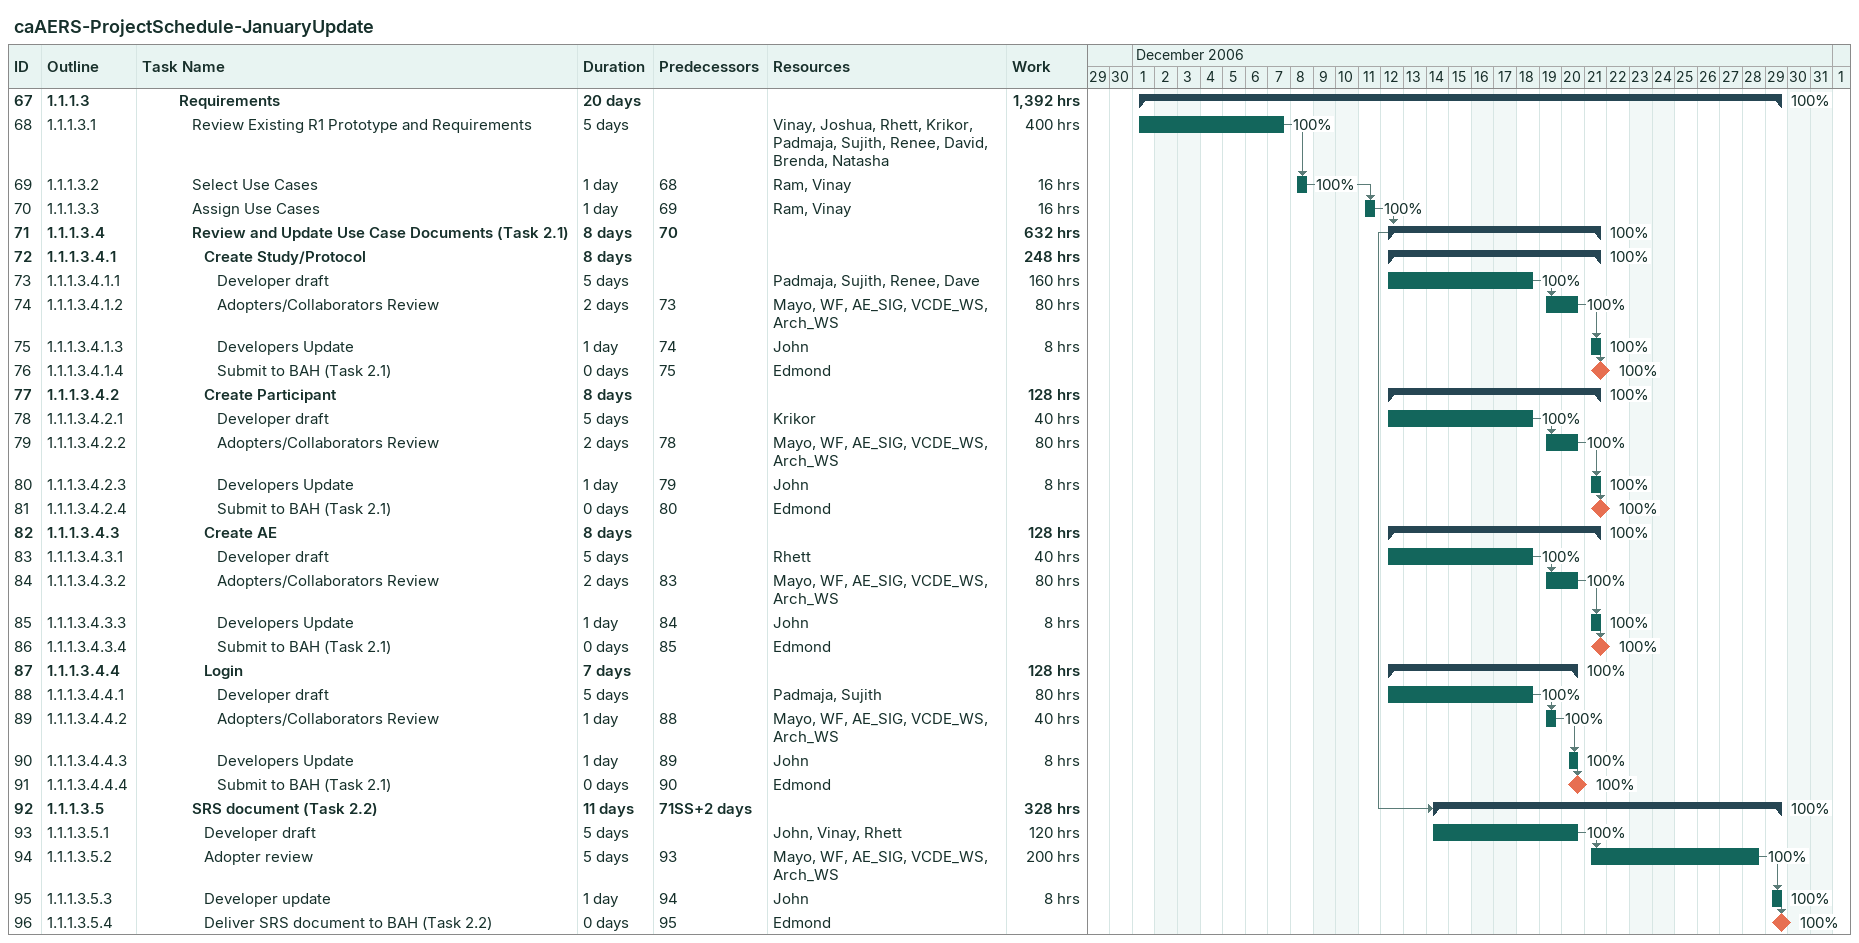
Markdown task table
caAERS-ProjectSchedule-JanuaryUpdate

| ID | WBS | Task | Duration | Start | Finish | Predecessors | Resources | % complete | Work (h) |
|---|---|---|---|---|---|---|---|---|---|
| 67 | 1.1.1.3 | **Requirements** | 20d | 2006-12-01 | 2006-12-29 |  |  | 100 | 1392 |
| 68 | 1.1.1.3.1 | Review Existing R1 Prototype and Requirements | 5d | 2006-12-01 | 2006-12-07 |  | Vinay, Joshua, Rhett, Krikor, Padmaja, Sujith, Renee, David, Brenda, Natasha | 100 | 400 |
| 69 | 1.1.1.3.2 | Select Use Cases | 1d | 2006-12-08 | 2006-12-08 | 68 | Ram, Vinay | 100 | 16 |
| 70 | 1.1.1.3.3 | Assign Use Cases | 1d | 2006-12-11 | 2006-12-11 | 69 | Ram, Vinay | 100 | 16 |
| 71 | 1.1.1.3.4 | **Review and Update Use Case Documents (Task 2.1)** | 8d | 2006-12-12 | 2006-12-21 | 70 |  | 100 | 632 |
| 72 | 1.1.1.3.4.1 | **Create Study/Protocol** | 8d | 2006-12-12 | 2006-12-21 |  |  | 100 | 248 |
| 73 | 1.1.1.3.4.1.1 | Developer draft | 5d | 2006-12-12 | 2006-12-18 |  | Padmaja, Sujith, Renee, Dave | 100 | 160 |
| 74 | 1.1.1.3.4.1.2 | Adopters/Collaborators Review | 2d | 2006-12-19 | 2006-12-20 | 73 | Mayo, WF, AE_SIG, VCDE_WS, Arch_WS | 100 | 80 |
| 75 | 1.1.1.3.4.1.3 | Developers Update | 1d | 2006-12-21 | 2006-12-21 | 74 | John | 100 | 8 |
| 76 | 1.1.1.3.4.1.4 | Submit to BAH (Task 2.1) | 0d | 2006-12-21 | 2006-12-21 | 75 | Edmond | 100 |  |
| 77 | 1.1.1.3.4.2 | **Create Participant** | 8d | 2006-12-12 | 2006-12-21 |  |  | 100 | 128 |
| 78 | 1.1.1.3.4.2.1 | Developer draft | 5d | 2006-12-12 | 2006-12-18 |  | Krikor | 100 | 40 |
| 79 | 1.1.1.3.4.2.2 | Adopters/Collaborators Review | 2d | 2006-12-19 | 2006-12-20 | 78 | Mayo, WF, AE_SIG, VCDE_WS, Arch_WS | 100 | 80 |
| 80 | 1.1.1.3.4.2.3 | Developers Update | 1d | 2006-12-21 | 2006-12-21 | 79 | John | 100 | 8 |
| 81 | 1.1.1.3.4.2.4 | Submit to BAH (Task 2.1) | 0d | 2006-12-21 | 2006-12-21 | 80 | Edmond | 100 |  |
| 82 | 1.1.1.3.4.3 | **Create AE** | 8d | 2006-12-12 | 2006-12-21 |  |  | 100 | 128 |
| 83 | 1.1.1.3.4.3.1 | Developer draft | 5d | 2006-12-12 | 2006-12-18 |  | Rhett | 100 | 40 |
| 84 | 1.1.1.3.4.3.2 | Adopters/Collaborators Review | 2d | 2006-12-19 | 2006-12-20 | 83 | Mayo, WF, AE_SIG, VCDE_WS, Arch_WS | 100 | 80 |
| 85 | 1.1.1.3.4.3.3 | Developers Update | 1d | 2006-12-21 | 2006-12-21 | 84 | John | 100 | 8 |
| 86 | 1.1.1.3.4.3.4 | Submit to BAH (Task 2.1) | 0d | 2006-12-21 | 2006-12-21 | 85 | Edmond | 100 |  |
| 87 | 1.1.1.3.4.4 | **Login** | 7d | 2006-12-12 | 2006-12-20 |  |  | 100 | 128 |
| 88 | 1.1.1.3.4.4.1 | Developer draft | 5d | 2006-12-12 | 2006-12-18 |  | Padmaja, Sujith | 100 | 80 |
| 89 | 1.1.1.3.4.4.2 | Adopters/Collaborators Review | 1d | 2006-12-19 | 2006-12-19 | 88 | Mayo, WF, AE_SIG, VCDE_WS, Arch_WS | 100 | 40 |
| 90 | 1.1.1.3.4.4.3 | Developers Update | 1d | 2006-12-20 | 2006-12-20 | 89 | John | 100 | 8 |
| 91 | 1.1.1.3.4.4.4 | Submit to BAH (Task 2.1) | 0d | 2006-12-20 | 2006-12-20 | 90 | Edmond | 100 |  |
| 92 | 1.1.1.3.5 | **SRS document (Task 2.2)** | 11d | 2006-12-14 | 2006-12-29 | 71SS+2d |  | 100 | 328 |
| 93 | 1.1.1.3.5.1 | Developer draft | 5d | 2006-12-14 | 2006-12-20 |  | John, Vinay, Rhett | 100 | 120 |
| 94 | 1.1.1.3.5.2 | Adopter review | 5d | 2006-12-21 | 2006-12-28 | 93 | Mayo, WF, AE_SIG, VCDE_WS, Arch_WS | 100 | 200 |
| 95 | 1.1.1.3.5.3 | Developer update | 1d | 2006-12-29 | 2006-12-29 | 94 | John | 100 | 8 |
| 96 | 1.1.1.3.5.4 | Deliver SRS document to BAH (Task 2.2) | 0d | 2006-12-29 | 2006-12-29 | 95 | Edmond | 100 |  |
